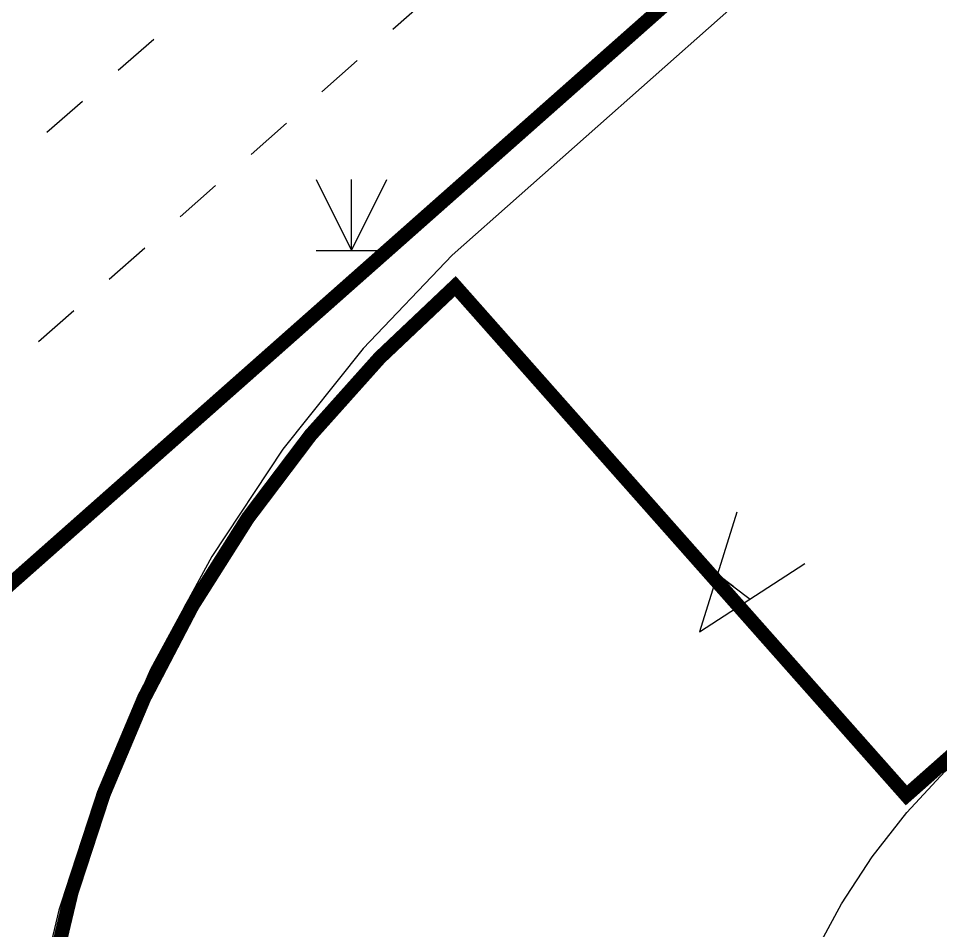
# Model space of a CAD drawing. Extents: x 99002 to 478558, y 2449839 to 2450453.
# Drawn here: x 478488.8 to 478498.56, y 2450289.59 to 2450299.24 of the extents above; entities that cross this region are included whole.
import ezdxf

# ---------------------------------------------------------------- set-up
doc = ezdxf.new("R2010")
doc.units = 0
doc.header["$LTSCALE"] = 0.5
for name, pattern in [('DASHEDX2', [38.1, 25.4, -12.7]), ('X0', [4, 3, -1]), ('X11', [6, 5, -1]), ('X6', [2, 1, -1])]:
    doc.linetypes.add(name, pattern=pattern)
doc.layers.get('0').update_dxf_attribs({"linetype": 'CONTINUOUS'})
for name, color, linetype in [('DLSS', 4, 'CONTINUOUS'), ('JMD', 6, 'CONTINUOUS'), ('ZBTZ', 3, 'CONTINUOUS'), ('地下室范围线', 170, 'CONTINUOUS'), ('建筑红线', 10, 'DASHEDX2')]:
    doc.layers.add(name, color=color, linetype=linetype)

# ---------------------------------------------------------------- blocks, each defined once
blk = doc.blocks.new('gc290')
for points in [[(-0.9, 2.5), (0, 0), (0.9, 2.5)], [(0, 1.2), (-0.432, 1.2), (0.432, 1.2)]]:
    blk.add_lwpolyline(points)
blk = doc.blocks.new('gc124')
for p, q in [((-0.75, 1.5), (0, 0)), ((0, 0), (0, 1.5)), ((0, 0), (0.75, 1.5)), ((-0.75, 0), (0.75, 0))]:
    blk.add_line(p, q)

msp = doc.modelspace()

# ---------------------------------------------------------------- linework, layer by layer
at = {"layer": 'DLSS', "color": 4, "linetype": 'X6', "flags": 128}
for points in [[(478501.8974, 2450304.2762), (478502.6474, 2450304.9773), (478502.7115, 2450305.1561), (478502.76, 2450305.3398), (478502.7925, 2450305.527), (478502.8088, 2450305.7162), (478502.8086, 2450305.9062), (478502.7922, 2450306.0955), (478502.7594, 2450306.2826), (478502.7107, 2450306.4663), (478502.6464, 2450306.645), (478502.5668, 2450306.8175), (478502.4728, 2450306.9826), (478502.3648, 2450307.1389), (478502.2438, 2450307.2854), (478502.1106, 2450307.4209), (478501.9663, 2450307.5444), (478501.8118, 2450307.655), (478501.6484, 2450307.7519), (478501.4773, 2450307.8344), (478501.2997, 2450307.9018), (478501.1169, 2450307.9537), (478500.9303, 2450307.9896), (478500.4491, 2450307.756), (478499.9932, 2450307.476), (478499.5672, 2450307.1524), (478464.6393, 2450276.7051)], [(478502.1333, 2450307.3994), (478472.4524, 2450281.1928), (478465.4394, 2450275.29)]]:
    msp.add_lwpolyline(points, dxfattribs=at)
at = {"layer": 'JMD', "color": 6, "linetype": 'Continuous', "flags": 128}
msp.add_lwpolyline([(478497.2305, 2450289.3451), (478497.5117, 2450289.8684), (478497.8362, 2450290.3661), (478498.2015, 2450290.8345), (478498.6052, 2450291.2704), (478507.0409, 2450298.4983), (478501.8974, 2450304.2762), (478493.3913, 2450296.7344), (478492.4508, 2450295.748), (478491.6011, 2450294.6825), (478490.8488, 2450293.5461), (478490.1997, 2450292.3478), (478489.6589, 2450291.0968), (478489.2308, 2450289.803), (478488.9185, 2450288.4764)], dxfattribs=at)
at = {"layer": '地下室范围线', "color": 170, "linetype": 'X0', "const_width": 0.15, "flags": 128}
msp.add_lwpolyline([(478536.0259, 2450335.114), (478517.8007, 2450318.9784), (478517.7893, 2450310.4158), (478515.1893, 2450310.4192), (478515.1913, 2450311.9192), (478512.1912, 2450311.9232), (478512.1873, 2450308.9231), (478511.3873, 2450308.9242), (478511.3777, 2450301.7241), (478510.2938, 2450301.7255), (478498.1977, 2450291.0163), (478493.4251, 2450296.4069), (478492.6266, 2450295.6503), (478491.8934, 2450294.8302), (478491.2304, 2450293.9523), (478490.6422, 2450293.0226), (478490.1329, 2450292.0475), (478489.7059, 2450291.0337), (478489.3642, 2450289.988), (478489.11, 2450288.9177), (478488.9452, 2450287.83), (478486.1651, 2450290.9701), (478467.8793, 2450274.781), (478467.8729, 2450269.8811), (478467.0728, 2450269.8822), (478467.0661, 2450264.7821), (478456.6012, 2450264.7959), (478450.9832, 2450259.8221), (478450.9665, 2450247.2031), (478535.9094, 2450247.0907)], dxfattribs=at)
at = {"layer": '建筑红线', "color": 10, "linetype": 'X11', "const_width": 0.15, "flags": 128}
msp.add_lwpolyline([(478536.0259, 2450335.138), (478263.8817, 2450094.1985), (478263.4448, 2450073.1662), (478447.0851, 2449896.5452), (478535.522, 2449954.3921)], dxfattribs=at)

# ---------------------------------------------------------------- block references
at = {"layer": 'JMD', "color": 6, "linetype": 'Continuous', "xscale": 0.5000000001915402, "yscale": 0.5, "rotation": 322.8713410599221}
msp.add_blockref('gc290', (478496.0094, 2450292.7467), dxfattribs=at)
at = {"layer": 'ZBTZ', "color": 3, "linetype": 'Continuous', "xscale": 0.5, "yscale": 0.5}
msp.add_blockref('gc124', (478492.3276, 2450296.7852), dxfattribs=at)

doc.saveas('drawing.dxf')
